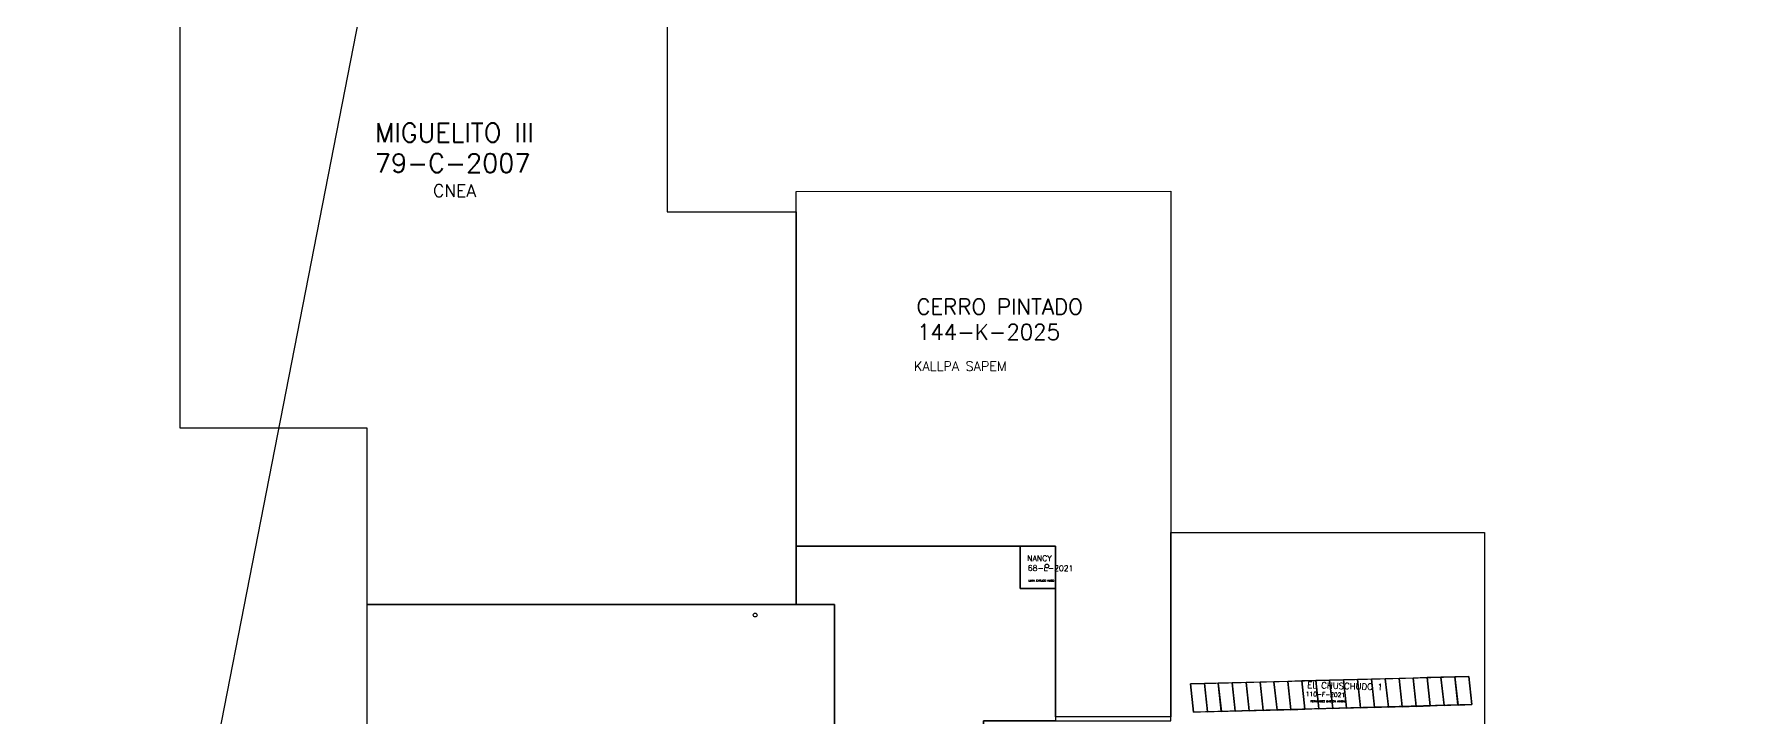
# Model space of a CAD drawing. Header units: metres. Extents: x -4406421 to 6012633, y 6449185 to 13337258.
# Drawn here: x 2608888 to 2636125, y 6830231 to 6841119 of the extents above; entities that cross this region are included whole.
import ezdxf

# ---------------------------------------------------------------- set-up
doc = ezdxf.new("R2010")
doc.units = ezdxf.units.M
doc.header["$LTSCALE"] = 20
doc.header["$MEASUREMENT"] = 0
for name, color, linetype in [('ALUVIONES', 191, 'CONTINUOUS'), ('CATEOS', 7, 'CONTINUOUS'), ('LIMDEP', 9, 'CONTINUOUS'), ('MANIFEST', 1, 'CONTINUOUS')]:
    doc.layers.add(name, color=color, linetype=linetype)
doc.layers.add('TITULARES', color=7, linetype='CONTINUOUS', true_color=0x04fbc6)
doc.styles.add('ROMANS', font='romans.shx', dxfattribs={"oblique": 1.17516e-08, "height": 3})

msp = doc.modelspace()

# ---------------------------------------------------------------- linework, layer by layer
at = {"layer": 'ALUVIONES', "color": 5, "ltscale": 100}
msp.add_lwpolyline([(2627330, 6830756), (2631770, 6830874), (2631819, 6830427), (2627380, 6830303)], close=True, dxfattribs=at)
at = {"layer": 'ALUVIONES', "ltscale": 100}
for points in [[(2629156, 6830351), (2629377, 6830362), (2629328, 6830809), (2629106, 6830803)], [(2629378, 6830357), (2629599, 6830368), (2629550, 6830815), (2629328, 6830809)], [(2629600, 6830363), (2629821, 6830374), (2629772, 6830821), (2629550, 6830815)], [(2629822, 6830368), (2630043, 6830380), (2629994, 6830827), (2629772, 6830821)], [(2630044, 6830374), (2630265, 6830385), (2630216, 6830833), (2629994, 6830827)], [(2630266, 6830380), (2630487, 6830391), (2630438, 6830838), (2630216, 6830833)], [(2630488, 6830386), (2630709, 6830397), (2630660, 6830844), (2630438, 6830838)], [(2630710, 6830392), (2630931, 6830403), (2630882, 6830850), (2630660, 6830844)], [(2630932, 6830398), (2631153, 6830409), (2631104, 6830856), (2630882, 6830850)], [(2631154, 6830404), (2631375, 6830415), (2631326, 6830862), (2631104, 6830856)], [(2631376, 6830410), (2631597, 6830421), (2631548, 6830868), (2631326, 6830862)], [(2631598, 6830416), (2631819, 6830427), (2631770, 6830874), (2631548, 6830868)], [(2627380, 6830303), (2627601, 6830314), (2627552, 6830762), (2627330, 6830756)], [(2627602, 6830309), (2627823, 6830320), (2627774, 6830767), (2627552, 6830762)], [(2627824, 6830315), (2628045, 6830326), (2627996, 6830773), (2627774, 6830767)], [(2628046, 6830321), (2628267, 6830332), (2628218, 6830779), (2627996, 6830773)], [(2628268, 6830327), (2628489, 6830338), (2628440, 6830785), (2628218, 6830779)], [(2628490, 6830333), (2628711, 6830344), (2628662, 6830791), (2628440, 6830785)], [(2628712, 6830339), (2628933, 6830350), (2628884, 6830797), (2628662, 6830791)], [(2628934, 6830345), (2629155, 6830356), (2629106, 6830803), (2628884, 6830797)]]:
    msp.add_lwpolyline(points, close=True, dxfattribs=at)
at = {"layer": 'CATEOS', "ltscale": 100}
for points in [[(2611219, 6844015), (2618985, 6844015), (2618985, 6838283), (2621043, 6838283), (2621043, 6832023), (2614198, 6832023), (2614198, 6834836), (2611219, 6834836)], [(2621651, 6809713), (2621651, 6832023), (2621043, 6832023), (2621043, 6832952), (2624617, 6832951), (2624617, 6832279), (2625177, 6832279), (2625176, 6830231), (2625176, 6830170), (2624032, 6830170), (2624032, 6821170), (2624032, 6809713)], [(2614198, 6832023), (2621651, 6832023), (2621651, 6818645), (2614198, 6818645)]]:
    msp.add_lwpolyline(points, close=True, dxfattribs=at)
at = {"layer": 'CATEOS', "color": 0, "ltscale": 100}
for points in [[(2625176, 6830231), (2625177, 6832952), (2621041, 6832952), (2621044, 6838609), (2627018, 6838615), (2627018, 6830231)], [(2627019, 6833170), (2632019, 6833170), (2632019, 6825394), (2629032, 6825394), (2629032, 6821170), (2624032, 6821170), (2624032, 6830170), (2627019, 6830170)]]:
    msp.add_lwpolyline(points, close=True, dxfattribs=at)
at = {"layer": 'LIMDEP', "linetype": 'Continuous'}
for points in [[(2552669, 6821184), (2576205, 6806999), (2596281, 6803136), (2613448, 6791296), (2613664, 6792391), (2613765, 6794751), (2614280, 6797551), (2614264, 6801797), (2614640, 6805340), (2609645, 6818712), (2614520, 6843672)], [(2673791, 6789822), (2613470, 6790564), (2613584, 6791206), (2613448, 6791296), (2613664, 6792391), (2613765, 6794751), (2614280, 6797551), (2614264, 6801797), (2614640, 6805340), (2609645, 6818712), (2614520, 6843672)]]:
    msp.add_lwpolyline(points, dxfattribs=at)
at = {"layer": 'MANIFEST', "color": 1, "ltscale": 100}
for points in [[(2624617, 6832951), (2625177, 6832951), (2625177, 6832279), (2624617, 6832279)], [(2614197, 6832022), (2621651, 6832022), (2621651, 6825334), (2614197, 6825334)]]:
    msp.add_lwpolyline(points, close=True, dxfattribs=at)
for centre in [(2625041, 6832636), (2620388, 6831855)]:
    msp.add_circle(centre, 30, dxfattribs=at)

# ---------------------------------------------------------------- texts
at = {"layer": 'ALUVIONES', "color": 5, "style": 'ROMANS', "oblique": 0}
for s, height, p in [('110-F-2021', 70, (2629168, 6830563)), ('EL CHUSCHUDO 1', 100, (2629192, 6830690))]:
    msp.add_text(s, height=height, rotation=358.3527, dxfattribs=at).set_placement(p)
at = {"layer": 'CATEOS', "linetype": 'Continuous', "style": 'ROMANS', "oblique": 0}
for s, p in [('MIGUELITO III', (2614323, 6839398)), ('79-C-2007', (2614323, 6838912))]:
    msp.add_text(s, height=300, dxfattribs=at).set_placement(p)
at = {"layer": 'CATEOS', "style": 'ROMANS'}
for s, p in [('CERRO PINTADO', (2622959, 6836647)), ('144-K-2025', (2622969, 6836244))]:
    msp.add_text(s, height=250, dxfattribs=at).set_placement(p)
at = {"layer": 'MANIFEST', "linetype": 'Continuous', "style": 'ROMANS'}
for s, p in [('NANCY', (2624727, 6832717)), ('68-L-2021', (2624735, 6832560))]:
    msp.add_text(s, height=90, rotation=359.5939, dxfattribs=at).set_placement(p)
at = {"layer": 'TITULARES', "color": 160, "linetype": 'Continuous', "style": 'ROMANS'}
for s, height, p in [('CNEA', 200, (2615250, 6838523)), ('KALLPA SAPEM', 150, (2622921, 6835748))]:
    msp.add_text(s, height=height, dxfattribs=at).set_placement(p)
at = {"layer": 'TITULARES', "color": 160, "linetype": 'Continuous', "style": 'ROMANS', "oblique": 0}
for s, p in [('LUNA CARLOS HUGO', (2624747, 6832387)), ('FERNANDEZ GASTON ANIBAL', (2629245, 6830463))]:
    msp.add_text(s, height=30, dxfattribs=at).set_placement(p)

doc.saveas('drawing.dxf')
